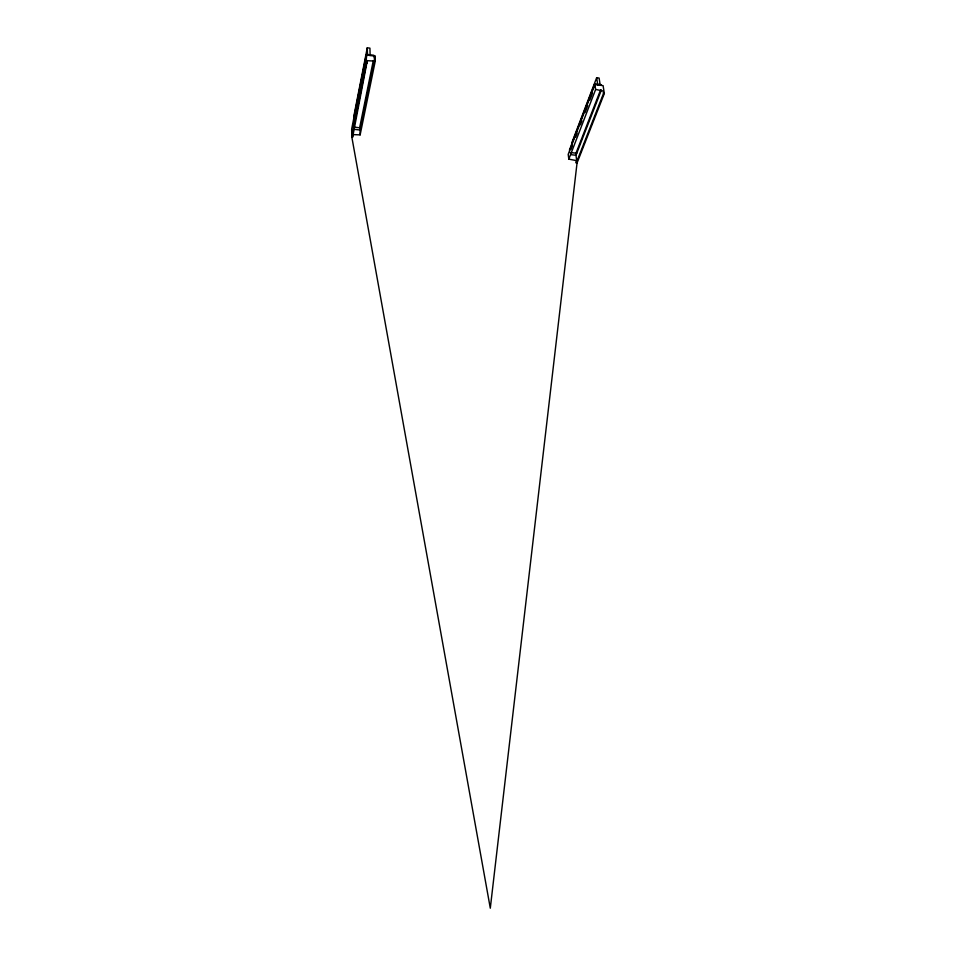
<?xml version="1.0" encoding="UTF-8"?>
<svg xmlns="http://www.w3.org/2000/svg" width="956" height="956" viewBox="0 0 956 956"><rect width="100%" height="100%" fill="white"/><g stroke="black" fill="none" stroke-linecap="round" stroke-linejoin="round"><path stroke-width="1.43" d="M370.139 55.496L369.924 48.147L367.283 47.8L353.708 116.823L353.816 122.607M366.256 55.006L366.471 63.072L351.808 136.935L352.645 137.043L352.609 134.593L360.137 134.868L375.254 61.112L375.099 56.153L366.256 55.006L351.665 129.024L351.808 136.935L490.297 908.2L577.042 163.01L575.978 155.266L601.396 89.984M352.645 137.043L367.295 60.694L375.254 61.112M373.665 55.95L373.796 55.269L366.734 54.361L352.931 126.993M359.623 127.781L373.282 60.658M360.137 134.868L360.03 130.004L375.099 56.153M600.213 85.251L599.101 78.057L596.652 77.735L571.808 142.791L572.202 145.611M569.429 150.068L594.728 83.877L601.276 84.714L601.025 85.359M570.804 149.686L572.393 145.551M575.56 137.282L577.137 133.147M580.316 124.878L581.893 120.743M585.06 112.473L587.701 105.578M589.816 100.069L592.457 93.174M568.832 159.126L568.199 154.358L594.895 84.582L603.093 85.634L604.335 93.521L577.042 163.01L576.253 162.914L575.93 160.524L568.832 159.126L595.636 89.434L594.728 83.877M575.99 153.175L600.583 89.888M576.253 162.914L603.511 93.413L603.128 90.987L595.636 89.434M354.27 127.148L360.46 127.877M569.752 152.446L576.767 153.259M353.063 129.191L360.03 130.004M570.792 154.657L575.978 155.266M365.921 56.715L366.805 56.822M373.88 57.742L374.752 57.85M594.285 86.183L595.098 86.291M366.471 63.072L367.355 63.192M603.511 93.413L604.335 93.521M596.652 77.735L597.763 84.941M367.283 47.8L367.486 55.161"/></g></svg>
